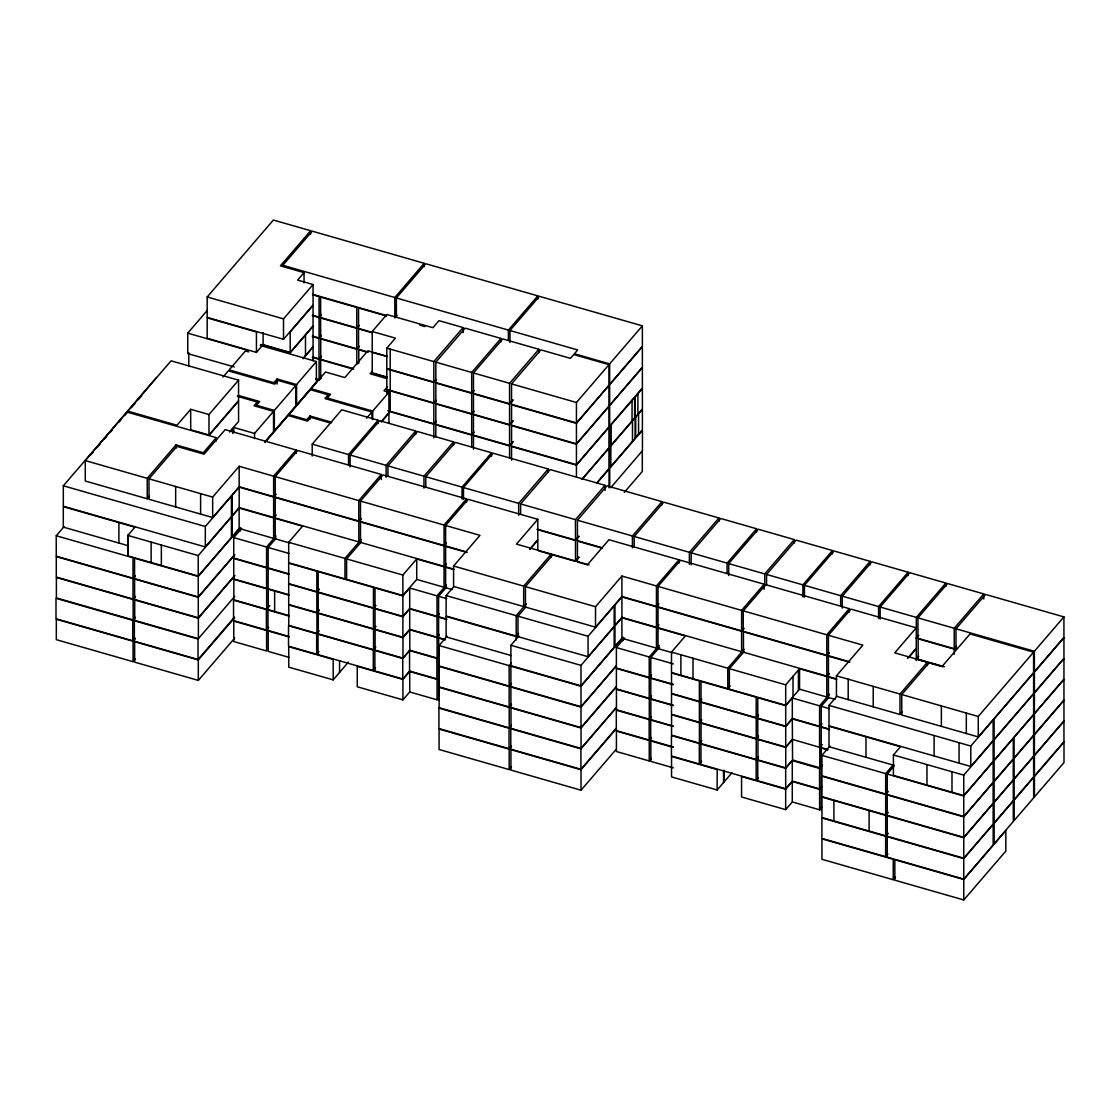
<?xml version="1.0" encoding="UTF-8"?>
<svg xmlns="http://www.w3.org/2000/svg" width="1120" height="1120" viewBox="0 0 1120 1120"><rect width="100%" height="100%" fill="white"/><g stroke="black" fill="none" stroke-linecap="round" stroke-linejoin="round"><path stroke-width="1.5" d="M333.2 679.882L333.2 659.428L288.736 646.688L288.736 667.128L333.2 679.882L348.334 662.13M744.226 651.532L729.358 668.668L729.358 689.122L785.694 705.278L799.54 689.192L826.798 697.004L826.798 676.564L828.898 674.086M826.798 697.004L828.898 694.54M312.452 315.196L319.06 317.114L321.314 314.468M312.452 336.07L319.06 337.988L319.06 317.534L321.314 314.902M319.06 337.988L321.314 335.356M394.828 297.514L424.172 263.284L312.2 231.168L282.842 265.3L394.828 297.514L394.828 317.968L397.096 315.336M310.632 230.72L280.42 265.846L304.052 272.622L297.612 280.098L313.054 284.536L313.054 304.976L283.514 339.304L207.186 317.408L207.186 296.968L273.378 220.038L310.632 230.72L310.632 234.136M234.332 366.954L187.74 353.584L187.74 333.144L207.368 310.324M205.324 546.952L205.324 526.512L231.434 496.146L231.434 516.6L205.324 546.952L63.322 506.226L63.322 485.786L85.498 460.012M86.24 459.158L126.084 412.832M126.91 411.88L156.478 377.51M149.436 496.216L147.224 498.778L85.26 481.012L85.26 460.572L126.994 412.062L216.286 437.668L216.286 441.07M90.986 454.664L93.24 452.046M97.748 446.81L100.002 444.192M104.51 438.942L106.764 436.324M110.138 432.39L112.392 429.772M118.902 422.226L121.17 419.58M124.586 415.604L128.002 411.642M131.418 407.68L134.834 403.704M138.236 399.742L141.652 395.766M135.254 575.596L133 578.214L56.238 556.206L56.238 535.752L64.12 526.61M190.694 409.304L176.96 425.25L127.778 411.152L171.08 360.822L238.56 380.17L238.56 400.61L208.978 434.994L190.694 429.744L190.694 409.304L208.978 414.554L238.56 380.17M222.978 377.062L228.34 370.846L274.68 384.132L277.9 380.394L295.778 385.518L295.778 405.958L274.344 430.864L274.344 410.424L295.778 385.518M283.514 339.304L283.514 318.864L313.054 284.536M147.224 498.778L147.224 478.338L175.994 444.906L203.322 452.732L216.286 437.668M256.438 352.408L256.438 331.968L207.186 317.842L207.186 338.282L256.438 352.408L263.102 344.666L263.102 332.738M296.142 450.016L273.63 476.168L239.162 466.284L239.162 486.738L212.66 517.552L148.988 499.282L148.988 478.842L176.876 446.418L204.022 454.202L225.148 429.646L296.142 450.016L296.142 453.418M208.992 435.428L238.574 401.044L238.574 421.484L229.474 432.068M198.226 576.044L198.226 555.604L231.42 517.02L231.42 537.474L198.226 576.044L127.834 555.856L127.834 535.416L134.904 527.198L63.294 506.66L63.294 527.1L128.506 545.804M290.178 352.436L313.054 325.85L313.054 305.41L290.178 331.982L290.178 352.436L263.102 344.666M230.608 431.13L232.89 428.484L232.89 433.594M237.37 396.326L257.25 402.024L254.03 405.762L273.532 411.362L273.532 431.802L264.6 442.19M260.176 345.436L316.386 361.55L296.59 384.566L277.074 378.98L273.854 382.718L229.152 369.894L245.434 350.98L248.584 351.876M127.834 555.856L128.366 534.786M312.41 356.944L318.99 358.834L318.99 338.394L321.244 335.762M303.31 358.05L313.054 346.724L313.054 326.284L290.178 352.856L260.834 344.442M303.1 358.75L313.068 347.158L313.068 360.794M254.548 438.55L254.548 433.426L273.532 411.362M318.99 358.834L321.244 356.202M315.798 378.798L319.102 379.75L319.102 359.296L321.356 356.664M133.028 578.606L56.28 556.598L56.28 577.038L133.028 599.06L133.028 578.606L135.282 576.002M212.66 517.552L212.66 497.098L239.162 466.284M265.734 441.336L273.546 432.236M274.358 431.298L295.792 406.392M296.604 405.454L316.4 382.438M265.272 442.036L288.078 415.534L307.524 421.106L310.744 417.368L330.904 423.15M319.102 379.75L321.356 377.118M321.342 377.552L319.074 380.184L315.784 379.232M133.028 599.06L135.282 596.442M133.14 599.494L56.392 577.486L56.392 597.926L133.14 619.948L133.14 599.494L135.38 596.89M396.368 316.694L396.368 297.962L425.796 263.746L537.81 295.876L537.81 299.278M356.818 364.574L356.818 349.244L359.086 346.612M372.218 351.946L372.218 331.506L386.848 314.51L432.922 327.712L438.998 320.656L463.106 327.572L463.106 332.682M239.176 487.158L232.218 495.236L232.218 515.69L239.176 507.612L239.176 487.158L273.644 497.042L275.898 494.438M132.776 620.326L56 598.304L56 618.758L132.776 640.766L132.776 620.326L135.38 617.33M331.744 422.254L309.946 416.01L306.754 419.72L288.89 414.582L310.31 389.69L328.188 394.814L328.188 398.216M328.188 394.814L324.968 398.552L371.91 412.02L371.91 418.838M239.148 508.032L232.204 516.11L232.204 536.564L239.148 528.472L239.148 508.032L273.63 517.916L275.87 515.298M132.776 640.766L135.03 638.162M133.07 641.242L56.322 619.234L56.322 639.674L133.07 661.682L133.07 641.242L135.324 638.61M361.06 518.434L358.806 521.052L275.212 497.07L275.212 476.63L297.724 450.464L381.318 474.446L381.318 479.556M436.086 379.428L433.832 382.046L386.806 368.578L386.806 348.124L395.402 338.142L372.218 331.506M372.344 371.224L370.132 373.786L386.456 378.462M198.24 576.478L134.568 558.222L134.568 578.662L198.24 596.918L198.24 576.478L240.38 527.52L240.38 530.922M312.214 456.078L312.214 444.15L341.754 409.808L378.084 420.224L378.084 423.626M275.674 536.438L266.574 547.022L266.574 567.462L233.73 558.04L233.73 537.6L241.696 528.346M239.162 486.738L273.63 496.622L275.884 494.004M133.07 661.682L135.324 659.064M198.24 596.918L234.682 554.568M198.282 597.324L134.61 579.068L134.61 599.508L198.282 617.764L198.282 597.324L234.696 555.002M239.176 507.612L273.644 517.496L275.898 514.878M387.338 386.89L383.95 390.824L388.92 392.252L388.92 412.706L381.36 421.484M366.548 418.25L371.91 412.02M372.722 419.594L372.722 411.068L388.92 392.252M198.282 617.764L234.696 575.442M198.38 618.212L134.708 599.956L134.708 620.396L198.38 638.652L198.38 618.212L234.78 575.89M239.148 528.472L273.63 538.37L275.87 535.752M289.044 573.902L268.142 567.91L268.142 547.47L276.108 538.216M348.53 464.786L348.53 454.566L378.084 420.224M350.098 466.942L350.098 455.028L379.652 420.672L415.674 431.004L415.674 434.406M381.374 421.918L388.934 413.14L388.934 423.36M433.832 382.046L433.832 361.592L463.106 327.572M473.942 390.278L471.688 392.896L435.834 382.62L435.834 362.166L465.108 328.146L500.976 338.422L500.976 341.838M198.044 639.044L134.358 620.774L134.358 641.228L198.044 659.484L198.044 639.044L234.78 596.344M360.864 539.952L344.96 558.432L344.96 578.886L288.68 562.744L288.68 542.29L302.526 526.204L275.198 518.378L275.198 538.818L289.66 542.962M433.832 382.48L386.806 368.998L386.806 389.452L433.832 402.92L433.832 382.48L436.086 379.862M198.044 659.484L234.486 617.12M198.31 659.946L134.638 641.69L134.638 662.144L198.31 680.4L198.31 659.946L234.668 617.708M433.832 402.92L436.086 400.302M387.94 410.648L433.832 423.794L433.832 403.354L436.086 400.736M198.31 680.4L234.668 638.148M386.12 477.274L386.12 465.346L415.674 431.004M387.94 476.098L387.94 465.878L417.48 431.522L453.53 441.868L453.53 445.27M358.806 521.052L358.806 500.598L381.318 474.446M266.392 609.574L233.548 600.152L233.548 620.592L266.392 630.014L266.392 609.574L269.808 605.612M446.292 542.878L444.052 545.496L360.486 521.528L360.486 501.074L382.984 474.922L466.55 498.89L466.55 502.292M471.688 392.896L471.688 372.456L500.976 338.422M508.382 340.298L508.382 330.078L537.81 295.876M512.932 399.84L509.558 403.76L473.452 393.4L473.452 372.96L502.726 338.926L538.846 349.286L538.846 352.688M509.95 342.454L509.95 330.526L539.392 296.324L642.376 325.864L642.376 346.304L609.658 384.328L609.658 363.888L642.376 325.864M433.832 423.794L436.086 421.176M433.846 437.864L433.846 424.228L436.1 421.61M358.82 521.472L275.212 497.504L275.212 517.944L358.82 541.926L358.82 521.472L361.074 518.854M266.392 630.014L268.66 627.368M471.688 393.33L435.834 383.04L435.834 403.494L471.688 413.77L471.688 393.33L473.942 390.712M358.82 541.926L361.074 539.308M316.834 591.682L316.834 571.242L288.694 563.178L288.694 583.618L316.834 591.682L319.102 589.05M316.834 592.116L288.694 584.052L288.694 604.492L316.834 612.57L316.834 592.116L319.116 589.484M446.292 564.172L444.038 566.79L416.724 558.964L416.724 579.404L402.878 595.49L346.598 579.348L346.598 558.908L361.312 541.828M471.688 413.77L473.942 411.152M471.688 414.204L435.834 403.928L435.834 424.368L471.688 434.644L471.688 414.204L473.942 411.586M423.976 488.138L423.976 476.21L453.53 441.868M425.796 486.948L425.796 476.728L455.35 442.386L491.568 452.774L491.568 456.176M509.558 403.76L509.558 383.32L538.846 349.286M511.56 383.894L540.834 349.86L570.458 358.358L573.748 354.536L609 364.658L609 385.098L576.436 422.94L511.56 404.334L511.56 383.894L576.436 402.5L609 364.658M316.834 612.57L319.116 609.924M316.918 613.004L288.792 604.94L288.792 625.38L316.918 633.458L316.918 613.004L319.2 610.372M471.688 434.644L473.942 432.04M471.702 447.006L471.702 435.092L473.956 432.474M509.558 404.194L473.452 393.834L473.452 414.274L509.558 424.634L509.558 404.194L512.932 400.26M316.666 633.808L288.526 625.73L288.526 646.184L316.666 654.248L316.666 633.808L319.2 630.812M509.558 424.634L512.932 420.714M509.558 425.068L473.452 414.708L473.452 435.148L509.558 445.508L509.558 425.068L512.932 421.134M316.666 654.248L318.934 651.616M462.028 499.044L462.028 487.116L491.568 452.774M463.484 499.464L463.484 487.536L493.038 453.194L548.226 469.014L548.226 472.43M509.558 445.508L512.932 441.588M509.572 457.87L509.572 445.942L512.946 442.022M444.052 545.496L444.052 525.042L466.55 498.89M373.45 607.922L373.45 587.482L318.192 571.634L318.192 592.074L373.45 607.922L375.718 605.29M373.45 608.356L318.206 592.508L318.206 612.962L373.45 628.796L373.45 608.356L375.732 605.71M402.878 595.49L402.878 575.05L416.724 558.964M466.886 552.034L445.62 545.944L445.62 525.504L468.132 499.338L537.796 519.316L537.796 539.756L529.942 548.898M444.052 545.916L360.486 521.948L360.486 542.402L444.052 566.37L444.052 545.916L446.306 543.298M373.45 628.796L375.732 626.164M373.534 629.244L318.29 613.396L318.29 633.85L373.534 649.684L373.534 629.244L375.802 626.598M402.892 595.924L375.018 587.93L375.018 608.37L402.892 616.364L402.892 595.924L409.696 588.014L437.01 595.854L446.11 585.284M444.052 566.37L446.306 563.752M373.296 650.048L318.038 634.2L318.038 654.64L373.296 670.488L373.296 650.048L375.802 647.052M402.892 616.364L409.696 608.468L409.696 588.014M402.892 616.798L375.032 608.804L375.032 629.258L402.892 637.238L402.892 616.798L409.696 608.902L437.024 616.728L439.292 614.096M525.882 604.002L523.67 606.564L453.586 586.46L453.586 566.02L479.976 535.346L445.62 525.504M576.436 423.374L609 385.532L609 405.972L576.436 443.814L511.56 425.208L511.56 404.768L576.436 423.374L576.436 443.814M416.724 579.404L444.038 587.244L446.292 584.626M373.296 670.488L375.564 667.856M402.892 637.238L409.696 629.342L409.696 608.902M402.976 637.686L375.102 629.692L375.102 650.132L402.976 658.126L402.976 637.686L409.78 629.776L437.094 637.602L439.362 634.97M446.684 619.066L438.592 616.756L438.592 596.302L446.544 587.062M518.672 515.284L518.672 503.37L548.226 469.014M520.604 514.136L520.604 503.916L550.158 469.574L605.024 485.31L605.024 490.42M518.476 633.486L516.208 636.118L446.124 616.014L446.124 595.574L454.076 586.334M576.436 444.248L609 406.406L609 426.846L576.436 464.688L511.56 446.082L511.56 425.642L576.436 444.248L576.436 464.688M409.696 608.468L437.01 616.294L439.292 613.662M402.976 658.126L409.78 650.216L409.78 629.776M402.752 658.49L374.878 650.496L374.878 670.95L402.752 678.944L402.752 658.49L409.556 650.58L436.884 658.42L439.362 655.41M576.45 477.05L576.45 465.122L609.014 427.28L609.014 447.72L582.064 479.038M537.796 519.316L516.46 544.11L589.106 564.886M409.696 629.342L437.024 637.182L439.292 634.536M402.752 678.944L409.556 671.034L409.556 650.58M402.92 679.434L409.724 671.524L437.052 679.364L437.052 699.804L409.724 691.964L402.92 699.874L357.252 686.77L357.252 666.33L402.92 679.434L402.92 699.874M511.42 683.438L509.152 686.084L439.054 665.98L439.054 645.54L447.02 636.286M582.078 479.472L609.014 448.154L609.014 468.608L596.666 482.958M529.816 549.472L537.81 540.19L537.81 550.41M596.722 483.42L609.07 469.056L609.07 487.802M537.236 529.13L575.47 540.092L575.47 519.652L605.024 485.31M602.42 547.834L577.43 540.666L577.43 520.212L606.984 485.87L661.976 501.648L661.976 505.05M523.67 606.564L523.67 586.124L551.236 554.078L551.236 557.494M587.678 564.494L608.972 539.728L678.944 559.79L656.446 585.956L621.908 576.058L621.908 596.498L595.518 627.172L525.434 607.068L525.434 586.628L553.028 554.554M610.722 487.718L642.446 450.716L642.446 430.276L609.728 468.286L609.728 487.032M437.052 699.804L439.264 697.228M575.47 540.092L578.886 536.13M578.886 557.004L575.484 560.98L575.484 540.526L578.886 536.564M516.208 636.118L516.208 615.664L526.386 603.848M624.26 492.436L642.306 471.45L642.306 451.01M588.056 656.726L588.056 636.272L614.18 605.92L614.18 626.36L588.056 656.726L517.972 636.622L517.972 616.168L525.882 606.97M578.886 557.438L575.47 561.4L538.888 550.914M516.208 639.954L516.208 636.552L518.462 633.92M580.986 685.818L580.986 665.378L614.18 626.794L614.18 647.234L580.986 685.818L510.888 665.714L510.888 645.274L518.868 636.006M509.152 686.084L509.152 665.644L511.42 662.998M632.422 547.918L632.422 535.99L661.976 501.648M634.186 546.714L634.186 536.494L663.74 502.152L718.928 517.972L718.928 521.388M509.152 686.518L439.054 666.414L439.054 686.868L509.152 706.958L509.152 686.518L511.434 683.872M509.152 706.958L511.434 704.312M595.518 627.172L595.518 606.732L621.908 576.058M509.208 707.392L439.124 687.302L439.124 707.742L509.208 727.846L509.208 707.392L511.49 704.746M509.208 727.846L511.49 725.2M509.04 728.238L438.928 708.12L438.928 728.574L509.04 748.678L509.04 728.238L511.308 725.592M621.922 596.932L614.964 605.01L614.964 625.45L621.922 617.372L621.922 596.932L656.446 606.83L658.7 604.212M509.04 748.678L511.308 746.032M621.908 617.806L614.964 625.884L614.964 646.324L621.908 638.246L621.908 617.806L656.446 627.704L658.7 625.086M509.18 749.154L439.082 729.05L439.082 749.49L509.18 769.594L509.18 749.154L511.462 746.508M743.862 628.208L741.608 630.826L658.014 606.858L658.014 586.404L680.526 560.252L764.12 584.22L764.12 589.33M689.374 564.242L689.374 552.314L718.928 517.972M691.194 564.774L691.194 552.846L720.748 518.49L756.616 528.78L756.616 532.196M509.18 769.594L511.462 766.948M581 686.252L510.902 666.148L510.902 686.588L581 706.692L581 686.252L623.126 637.28L623.126 640.682M651.42 674.87L649.222 677.432L616.378 668.01L616.378 647.57L624.582 638.05M621.908 596.498L656.446 606.396L658.686 603.778M581 706.692L616.294 665.672M581 707.126L510.902 687.022L510.902 707.462L581 727.566L581 707.126L616.294 666.092M621.922 617.372L656.446 627.27L658.7 624.666M581 727.566L616.294 686.546M581.056 728L510.972 707.896L510.972 728.35L581.056 748.44L581.056 728L616.35 686.98M727.062 573.356L727.062 563.122L756.616 528.78M728.7 575.526L728.7 563.598L758.254 529.256L794.29 539.588L794.29 542.99M621.908 638.246L656.446 648.144L658.7 645.54M649.222 677.432L649.222 656.992L659.134 645.47M673.302 684.334L650.79 677.88L650.79 657.44L659.61 647.192M581.056 748.44L616.35 707.42M580.902 748.846L510.79 728.742L510.79 749.182L580.902 769.286L580.902 748.846L616.21 707.798M649.222 677.866L616.392 668.444L616.392 688.898L649.222 698.306L649.222 677.866L651.434 675.304M730.044 686.028L727.776 688.66L671.496 672.532L671.496 652.078L685.342 635.992L658.014 628.152L658.014 648.606L672.476 652.75M580.902 769.286L616.21 728.252M581.028 769.748L510.93 749.644L510.93 770.098L581.028 790.202L581.028 769.748L616.322 728.728M649.222 698.306L651.434 695.744M649.278 698.74L616.448 689.332L616.448 709.772L649.278 719.194L649.278 698.74L651.476 696.178M764.736 585.858L764.736 573.93L794.29 539.588M581.028 790.202L616.322 749.168M766.556 584.682L766.556 574.448L796.11 540.106L832.44 550.536L832.44 553.938M741.608 630.826L741.608 610.386L764.12 584.22M649.278 719.194L651.476 716.632M649.152 719.572L616.308 710.164L616.308 730.604L649.152 740.026L649.152 719.572L651.35 717.01M829.038 652.638L826.784 655.256L743.246 631.302L743.246 610.848L765.758 584.696L849.296 608.65L849.296 612.052M741.622 631.26L658.014 607.278L658.014 627.732L741.622 651.7L741.622 631.26L743.876 628.642M649.152 740.026L651.35 737.464M649.25 740.488L616.42 731.08L616.42 751.52L649.25 760.942L649.25 740.488L651.448 737.94M741.622 651.7L743.876 649.082M727.776 688.66L727.776 668.22L743.68 649.74M649.25 760.942L651.448 758.38M802.9 596.806L802.9 584.878L832.44 550.536M804.426 597.24L804.426 585.312L833.966 550.97L870.198 561.358L870.198 564.76M699.314 743.54L671.44 735.546L671.44 756L699.314 763.994L699.314 743.54L701.596 740.908M840.644 605.92L840.644 595.7L870.198 561.358M842.282 608.104L842.282 596.176L871.836 561.82L908.124 572.236L908.124 575.638M699.314 763.994L701.596 761.348M826.784 655.256L826.784 634.816L849.296 608.65M756.196 717.696L756.196 697.242L701.008 681.422L701.008 701.862L756.196 717.696L758.478 715.05M756.21 718.116L701.022 702.296L701.022 722.736L756.21 738.57L756.21 718.116L758.478 715.484M785.694 705.278L785.694 684.838L799.54 668.752L826.798 676.564M849.576 661.794L828.422 655.718L828.422 635.278L850.934 609.112L916.244 627.844L894.74 652.834L927.402 662.2L927.402 665.602M826.798 655.69L743.442 631.778L743.442 652.218L826.798 676.13L826.798 655.69L829.038 653.072M756.21 738.57L758.478 735.924M756.238 739.004L701.064 723.17L701.064 743.61L756.238 759.444L756.238 739.004L758.52 736.358M785.708 705.712L757.778 697.704L757.778 718.144L785.708 726.152L785.708 705.712L792.316 698.026L819.574 705.838L829.486 694.316M717.15 789.992L717.15 769.552L671.538 756.462L671.538 776.902L717.15 789.992L731.906 772.842M878.57 618.506L878.57 606.578L908.124 572.236M880.138 618.954L880.138 607.026L909.692 572.684L945.868 583.058L945.868 586.46M826.798 676.13L829.038 673.512M756.238 759.444L758.52 756.798M756.154 759.85L700.952 744.016L700.952 764.456L756.154 780.29L756.154 759.85L758.436 757.204M785.708 726.152L792.316 718.466L792.316 698.026M785.708 726.586L757.778 718.578L757.778 739.018L785.708 747.026L785.708 726.586L792.316 718.9L819.574 726.726L821.786 724.164M902.188 711.942L899.99 714.49L836.444 696.262L836.444 675.822L862.834 645.148L828.422 635.278M756.154 780.29L758.436 777.644M785.708 747.026L792.316 739.354L819.798 747.376L822.066 744.73M785.75 747.46L757.946 739.48L757.946 759.934L785.75 767.9L785.75 747.46L792.554 739.55M829.416 729.106L821.212 726.754L821.212 706.314L828.926 697.354M970.802 766.486L970.802 746.046L993.132 720.09L993.132 740.53L970.802 766.486L828.996 725.816L828.996 705.376L836.934 696.136M792.316 718.466L819.574 726.292L821.772 723.73M785.75 767.9L792.554 760.004L792.316 718.9M785.68 768.306L757.736 760.298L757.736 780.738L785.68 788.76L785.68 768.306L792.288 760.62L819.546 768.446L821.744 765.884M916.244 660.646L916.314 617.4L945.868 583.058M956.508 646.072L954.226 648.718L917.952 638.316L917.952 617.876L947.506 583.52L983.78 593.936L983.78 599.046M821.786 744.604L819.574 747.166L819.574 726.726M785.68 788.76L792.288 781.074L792.288 760.62M785.666 789.194L741.566 776.552L741.566 796.992L785.666 809.634L785.666 789.194L792.274 781.508L819.602 789.348L821.8 786.786M916.314 637.84L918.596 635.208M916.328 638.274L918.596 635.642M887.922 791.434L885.668 794.066L821.926 775.782L821.926 755.342L829.906 746.074M907.522 658.42L916.244 648.284M908.614 657.58L916.244 648.718M792.554 760.004L819.798 767.816L822.066 765.17M785.666 809.634L792.274 801.962L792.274 781.508M916.328 658.728L918.596 656.082M916.328 659.148L918.596 656.516M954.226 648.718L954.226 628.278L983.78 593.936M899.99 714.49L899.99 694.05L927.402 662.2M955.99 649.222L955.99 628.782L985.544 594.44L1063.93 616.91L1063.93 637.364L1034.376 671.706L1034.376 651.266L1063.93 616.91M792.288 781.074L819.546 788.886L821.744 786.324M901.754 694.554L929.152 662.704L942.116 666.414L970.046 633.948L1033.592 652.176L1033.592 672.616L978.264 736.932L901.754 714.994L901.754 694.554L978.264 716.492L1033.592 652.176M954.24 654.262L954.24 649.152L956.508 646.506M792.274 801.962L819.602 809.788L821.8 807.226M963.746 795.578L963.746 775.138L993.146 740.964L993.146 761.418L963.746 795.578L893.41 775.418L893.41 754.964L900.48 746.746L828.996 726.25L828.996 746.69L893.914 765.31M885.668 794.066L885.668 773.626L893.592 764.4M963.746 816.452L963.746 796.012L993.146 761.838L993.146 782.292L963.746 816.452L887.236 794.514L887.236 774.074L894.012 766.192M885.668 794.5L821.968 776.23L821.968 796.67L885.668 814.94L885.668 794.5L887.936 791.868M885.668 814.94L887.936 812.308M885.696 815.36L821.968 797.09L821.968 817.53L885.696 835.814L885.696 815.36L887.964 812.728M885.696 835.814L887.964 833.168M885.654 836.248L821.912 817.964L821.912 838.404L885.654 856.688L885.654 836.248L887.936 833.588M885.654 856.688L887.936 854.042M893.256 879.732L893.256 859.292L821.954 838.852L821.954 859.292L893.256 879.732L895.524 877.1M963.746 816.886L993.146 782.712L993.146 803.166L963.746 837.34L887.236 815.388L887.236 794.948L963.746 816.886L963.746 837.34M963.774 837.76L993.16 803.586L993.16 824.026L963.774 858.2L887.264 836.262L887.264 815.808L963.774 837.76L963.774 858.2M963.76 858.634L993.174 824.46L993.174 844.9L963.76 879.088L887.236 857.136L887.236 836.696L963.76 858.634L963.76 879.088M963.774 879.522L1005.844 830.606L1005.844 851.06L963.774 899.962L894.838 880.194L894.838 859.74L963.774 879.522L963.774 899.962M356.748 327.908L356.748 307.468L320.642 297.122L320.642 317.562L356.748 327.908L359.016 325.29M356.748 328.342L320.642 317.996L320.642 338.436L356.748 348.796L356.748 328.342L359.016 325.71M356.748 348.796L359.016 346.164M699.37 701.4L699.37 680.946L671.51 672.952L671.51 693.406L699.37 701.4L701.624 698.81M699.384 701.82L671.51 693.84L671.51 714.28L699.384 722.274L699.384 701.82L701.624 699.244M699.384 722.274L701.624 719.684M699.426 722.708L671.566 714.714L671.566 735.154L699.426 743.148L699.426 722.708L701.68 720.118M699.426 743.148L701.68 740.558M386.806 348.124L433.832 361.592M433.832 403.354L386.806 389.886L386.806 393.288M396.368 297.962L508.382 330.078M509.95 330.526L577.682 349.958L574.406 353.766L609.658 363.888M419.776 325.108L424.788 326.55M312.788 294.35L386.456 315.56M386.512 316.008L358.54 307.986L358.54 328.426L371.714 332.206M371.714 332.64L358.54 328.86L358.54 349.3L368.424 352.142M435.834 362.166L471.688 372.456M473.452 372.96L509.558 383.32M207.186 296.968L283.514 318.864M387.114 356.216L367.85 350.812L344.834 377.566L325.514 372.022L311.122 388.738L330.568 394.324L327.348 398.062L372.722 411.068M387.114 356.65L372.218 352.38L372.218 372.82L387.114 377.09M312.41 336.504L318.99 338.394M356.818 349.244L320.74 338.898L320.74 359.338L353.542 368.746M366.94 352.142L358.764 349.804L358.764 363.426M372.218 373.254L387.114 377.524M312.494 357.406L319.102 359.296M353.528 369.18L320.698 359.758L320.698 378.504M187.74 333.144L247.646 350.322M388.514 411.222L433.846 424.228M471.702 435.092L435.848 424.802L435.848 436.73M509.572 445.942L473.466 435.596L473.466 449.218M576.45 465.122L511.546 446.516L511.546 460.138M238.182 395.374L259.7 401.548L256.48 405.286L274.344 410.424M312.214 444.15L348.53 454.566M350.098 455.028L386.12 465.346M387.94 465.878L423.976 476.21M425.796 476.728L462.028 487.116M463.484 487.536L518.672 503.37M520.604 503.916L575.47 519.652M577.43 520.212L632.422 535.99M634.186 536.494L689.374 552.314M691.194 552.846L727.062 563.122M728.7 563.598L764.736 573.93M766.556 574.448L802.9 584.878M804.426 585.312L840.644 595.7M842.282 596.176L878.57 606.578M880.138 607.026L916.314 617.4M917.952 617.876L954.226 628.278M955.99 628.782L1034.376 651.266M254.548 433.426L233.772 427.476L233.772 432.586M537.236 529.564L575.484 540.526M602.434 548.254L577.43 541.086L577.43 561.54M954.24 649.152L918.134 638.806L918.134 659.246L944.398 666.778M577.43 561.96L587.426 564.83M918.148 659.68L942.76 666.736M275.212 476.63L358.806 500.598M360.486 501.074L444.052 525.042M658.014 586.404L741.608 610.386M743.246 610.848L826.784 634.816M466.886 552.468L445.634 546.378L445.634 566.818L453.81 569.156M849.73 662.27L828.436 656.152L828.436 676.592L836.626 678.944M85.26 460.572L147.224 478.338M148.988 478.842L212.66 497.098M453.586 566.02L523.67 586.124M525.434 586.628L595.518 606.732M836.444 675.822L899.99 694.05M453.796 569.59L445.62 567.238L445.62 587.692L452.158 589.568M836.626 679.378L828.436 677.026L828.436 697.48L834.988 699.356M288.68 542.29L344.96 558.432M346.598 558.908L402.878 575.05M671.496 652.078L727.776 668.22M729.358 668.668L785.694 684.838M63.322 485.786L205.324 526.512M446.124 595.574L516.208 615.664M517.972 616.168L588.056 636.272M828.996 705.376L970.802 746.046M233.73 537.6L266.574 547.022M268.142 547.47L289.044 553.462M438.592 596.302L446.684 598.626M616.378 647.57L649.222 656.992M650.79 657.44L673.302 663.894M821.212 706.314L829.416 708.666M516.208 636.552L446.11 616.448L446.11 636.888L511.196 655.55M289.044 574.336L268.156 568.344L268.156 588.784L289.044 594.776M446.684 619.5L438.592 617.176L438.592 637.63L445.074 639.478M673.302 684.768L650.804 678.314L650.804 698.768L673.302 705.208M829.43 729.54L821.212 727.188L821.212 747.628L827.778 749.518M127.834 535.416L198.226 555.604M510.888 645.274L580.986 665.378M893.41 754.964L963.746 775.138M289.128 615.664L268.254 609.658L268.254 589.218L289.128 595.224M445.144 639.926L438.662 638.064L438.662 658.518M673.344 705.642L650.846 699.202L650.846 719.642L673.344 726.096M827.806 749.952L821.24 748.062L821.24 768.502M56.238 535.752L133 557.774L133 578.214M439.054 645.54L509.152 665.644M821.926 755.342L885.668 773.626M887.236 774.074L963.746 796.012M409.78 650.216L437.094 658.056L437.094 637.602M288.862 616.014L267.974 610.008L267.974 630.448L288.862 636.454M673.232 726.488L650.72 720.034L650.72 740.474L673.232 746.928M409.556 671.034L436.884 678.874L436.884 658.42M289.1 636.93L268.212 630.938L268.212 651.392L289.1 657.384M673.33 747.404L650.832 740.95L650.832 761.39L673.33 767.844M312.452 294.742L319.06 296.66L319.06 317.114M312.452 315.616L319.06 317.534M978.264 716.492L978.264 736.932M966.322 713.062L966.322 733.516M959.056 742.672L959.056 763.112M951.986 771.764L951.986 792.218M941.374 705.908L941.374 726.362M934.122 735.518L934.122 755.958M926.968 764.596L926.968 785.036M873.222 686.364L873.222 706.804M869.092 810.6L869.092 831.054M865.984 736.862L865.984 757.302M848.19 679.196L848.19 699.636M833.896 800.506L833.896 820.96M821.184 768.908L821.184 789.362M821.24 789.824L821.24 810.264M819.798 747.376L819.798 767.816M819.574 705.838L819.574 726.292M819.546 768.446L819.546 788.886M819.602 789.348L819.602 809.788M799.54 668.752L799.54 689.192M798.434 670.04L798.434 690.48M793.016 676.34L793.016 696.78M723.954 770.154L723.954 782.082M723.534 770.644L723.534 782.572M693 658.252L693 678.692M680.89 654.78L680.89 675.22M678.944 559.79L678.944 563.206M656.446 585.956L656.446 606.396M656.446 606.83L656.446 627.27M656.446 627.704L656.446 648.144M638.554 413.826L638.554 434.28M637.896 393.708L637.896 414.148M635.684 417.172L635.684 437.612M635.138 396.928L635.138 417.368M635.152 417.788L635.152 438.228M634.62 397.516L634.62 417.956M632.492 420.868L632.492 441.308M632.058 400.484L632.058 420.938M611.184 424.76L611.184 445.214M610.834 446.04L610.834 466.494M576.436 402.5L576.436 422.94M444.038 566.79L444.038 587.244M438.62 679.812L438.62 700.252M438.452 658.882L438.452 679.322M437.01 595.854L437.01 616.294M437.024 616.728L437.024 637.182M424.172 263.284L424.172 266.7M409.724 671.524L409.724 691.964M390.208 349.09L390.208 369.53M390.208 369.964L390.208 390.404M390.208 390.838L390.208 411.278M339.556 660.562L339.556 672.49M316.386 361.55L316.386 382.004L296.59 405.02L296.59 384.566M309.946 416.01L309.946 419.412M305.494 335.062L305.494 355.502M304.052 272.622L304.052 282.842M277.074 378.98L277.074 384.09M274.652 591.08L274.652 611.52M273.63 476.168L273.63 496.622M273.644 497.042L273.644 517.496M273.63 517.916L273.63 538.37M257.25 402.024L257.25 405.44M208.978 414.554L208.978 434.994M200.606 493.64L200.606 514.094M188.79 352.814L188.79 366.45M175.994 444.906L175.994 448.308M175.644 486.486L175.644 506.926M161.35 545.034L161.35 565.474M151.144 542.108L151.144 562.548M118.902 522.606L118.902 543.046M642.376 346.738L609.658 384.762L609.658 405.202L642.376 367.178L642.376 346.738M642.376 367.612L609.658 405.636L609.658 426.076L642.376 388.052L642.376 367.612M642.39 388.486L609.672 426.51L609.672 446.95L642.39 408.94L642.39 388.486M642.39 409.374L609.686 447.384L609.686 467.838L642.39 429.814L642.39 409.374M1033.606 673.05L994.098 718.97L994.098 739.41L1033.606 693.49L1033.606 673.05M1063.944 637.798L1034.39 672.14L1034.39 692.58L1063.944 658.238L1063.944 637.798M1033.62 693.924L994.098 739.844L994.098 760.298L1033.62 714.364L1033.62 693.924M1063.944 658.672L1034.404 693.014L1034.404 713.454L1063.944 679.112L1063.944 658.672M1013.278 738.444L994.112 760.718L994.112 781.172L1013.278 758.884L1013.278 738.444M1033.62 714.798L1014.09 737.492L1014.09 757.946L1033.62 735.238L1033.62 714.798M1063.958 679.546L1034.404 713.888L1034.404 734.328L1063.958 699.986L1063.958 679.546M1013.278 759.318L994.112 781.606L994.112 802.046L1013.278 779.758L1013.278 759.318M1033.62 735.672L1014.09 758.38L1014.09 778.82L1033.62 756.126L1033.62 735.672M1063.958 700.42L1034.404 734.762L1034.404 755.216L1063.958 720.86L1063.958 700.42M1013.292 780.192L994.126 802.466L994.126 822.906L1013.292 800.632L1013.292 780.192M1033.634 756.546L1014.104 779.24L1014.104 799.694L1033.634 776.986L1033.634 756.546M1063.958 721.294L1034.418 755.636L1034.418 776.09L1063.958 741.734L1063.958 721.294M1013.306 801.052L994.14 823.34L994.14 843.78L1013.306 821.492L1013.306 801.052M1033.662 777.406L1014.118 800.114L1014.118 820.554L1033.662 797.846L1033.662 777.406M1064 742.14L1034.446 776.496L1034.446 796.936L1064 762.58L1064 742.14M266.574 567.896L233.744 558.474L233.744 578.928L266.574 588.336L266.574 567.896M266.658 588.784L233.828 579.362L233.828 599.816L266.658 609.224L266.658 588.784M266.602 630.532L233.772 621.11L233.772 641.55L266.602 650.972L266.602 630.532"/></g></svg>
